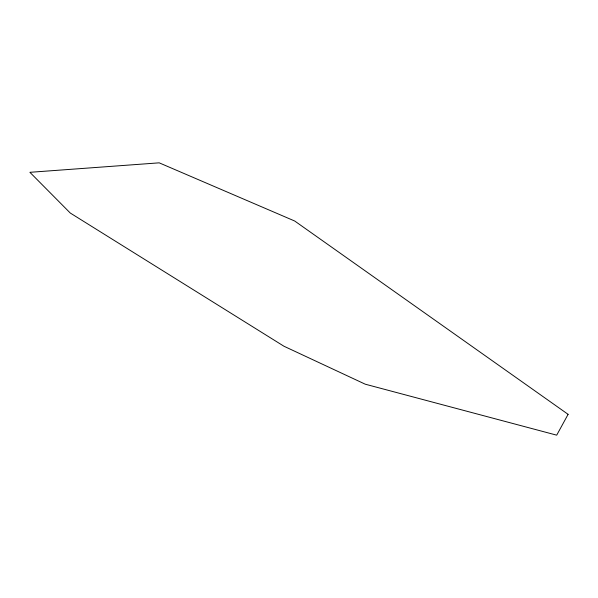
<?xml version="1.0" encoding="UTF-8"?>
<svg xmlns="http://www.w3.org/2000/svg" width="598" height="598" viewBox="0 0 598 598"><rect width="100%" height="100%" fill="white"/><g stroke="black" fill="none" stroke-linecap="round" stroke-linejoin="round"><path stroke-width="0.9" d="M568.1 414.332L556.708 435.165L365.251 384.193L283.915 346.212L70.287 213.045L29.9 172.314L159.203 162.835L294.709 221.021L568.1 414.332"/></g></svg>
